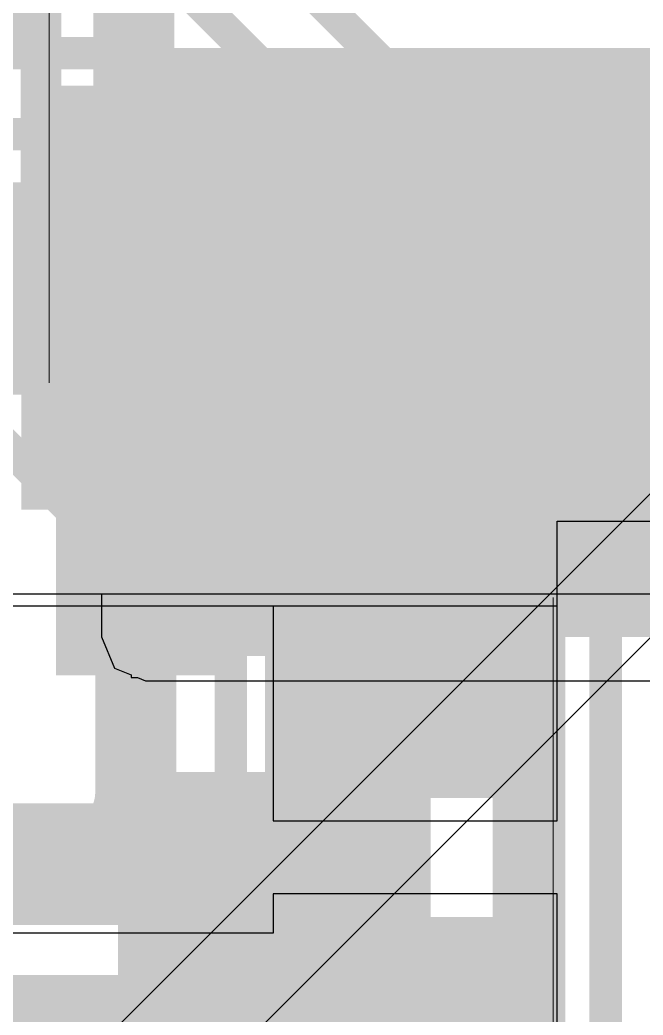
# Model space of a CAD drawing. Header units: inches. Extents: x -6 to 284, y -12 to 154.
# Drawn here: x 30.239 to 32.189, y 4.859 to 7.975 of the extents above; entities that cross this region are included whole.
import ezdxf

# ---------------------------------------------------------------- set-up
doc = ezdxf.new("R2010")
doc.units = ezdxf.units.IN
for name, color, linetype in [('Bottom Layer', 5, 'Continuous'), ('Bottom Overlay', 54, 'Continuous'), ('Bottom Paste', 16, 'Continuous'), ('Bottom Solder', 6, 'Continuous'), ('PWR-1', 156, 'Continuous'), ('Signal L1', 76, 'Continuous'), ('Top Layer', 1, 'Continuous'), ('Top Overlay', 2, 'Continuous'), ('Top Paste', 8, 'Continuous'), ('Top Solder', 216, 'Continuous')]:
    doc.layers.add(name, color=color, linetype=linetype)

# ---------------------------------------------------------------- blocks, each defined once
blk = doc.blocks.new('AP6275S__125')
at = {"layer": 'Top Layer'}
for points in [[(4.3, -5.6275), (4.3, -6.7525), (3.8, -6.7525), (3.8, -5.6275)], [(5.2, -5.6275), (5.2, -6.7525), (4.7, -6.7525), (4.7, -5.6275)], [(6.1, -5.6275), (6.1, -6.7525), (5.6, -6.7525), (5.6, -5.6275)]]:
    blk.add_hatch(color=1, dxfattribs=at).paths.add_polyline_path(points)
at = {"layer": 'Top Paste'}
for points in [[(4.3, -5.6275), (4.3, -6.7525), (3.8, -6.7525), (3.8, -5.6275)], [(5.2, -5.6275), (5.2, -6.7525), (4.7, -6.7525), (4.7, -5.6275)], [(6.1, -5.6275), (6.1, -6.7525), (5.6, -6.7525), (5.6, -5.6275)]]:
    blk.add_hatch(color=8, dxfattribs=at).paths.add_polyline_path(points)
at = {"layer": 'Top Solder'}
for points in [[(4.4016, -5.5259), (4.4016, -6.8541), (3.6984, -6.8541), (3.6984, -5.5259)], [(5.3016, -5.5259), (5.3016, -6.8541), (4.5984, -6.8541), (4.5984, -5.5259)], [(6.2016, -5.5259), (6.2016, -6.8541), (5.4984, -6.8541), (5.4984, -5.5259)]]:
    blk.add_hatch(color=216, dxfattribs=at).paths.add_polyline_path(points)
blk = doc.blocks.new('R___0402_B_175')
at = {"layer": 'Bottom Layer'}
for points in [[(-0.2413, 0.3175), (-0.2413, -0.3175), (-0.6985, -0.3175), (-0.6985, 0.3175)], [(0.6985, 0.3175), (0.6985, -0.3175), (0.2413, -0.3175), (0.2413, 0.3175)]]:
    blk.add_hatch(color=5, dxfattribs=at).paths.add_polyline_path(points)
at = {"layer": 'Bottom Paste'}
for points in [[(-0.2413, 0.3175), (-0.2413, -0.3175), (-0.6985, -0.3175), (-0.6985, 0.3175)], [(0.6985, 0.3175), (0.6985, -0.3175), (0.2413, -0.3175), (0.2413, 0.3175)]]:
    blk.add_hatch(color=16, dxfattribs=at).paths.add_polyline_path(points)
at = {"layer": 'Bottom Solder'}
for points in [[(-0.1863, 0.3725), (-0.1863, -0.3725), (-0.7535, -0.3725), (-0.7535, 0.3725)], [(0.7535, 0.3725), (0.7535, -0.3725), (0.1863, -0.3725), (0.1863, 0.3725)]]:
    blk.add_hatch(color=6, dxfattribs=at).paths.add_polyline_path(points)
at = {"layer": 'Bottom Overlay'}
for points in [[(0.7874, 0.4064, 0.127, 0.127, 0), (-0.7874, 0.4064, 0.127, 0.127, 0)], [(-0.7874, -0.4064, 0.127, 0.127, 0), (-0.7874, 0.4064, 0.127, 0.127, 0)], [(0.7874, -0.4064, 0.127, 0.127, 0), (0.7874, 0.4064, 0.127, 0.127, 0)], [(0.8128, 0.4318, 0.00323, 0.00323, 0), (-0.8128, 0.4318, 0.00323, 0.00323, 0)], [(0.7874, -0.4064, 0.127, 0.127, 0), (-0.7874, -0.4064, 0.127, 0.127, 0)]]:
    blk.add_lwpolyline(points, format="xyseb", dxfattribs=at)
for points in [[(-0.8191, 0.4064, 0.0635, 0.0635, 1), (-0.7556, 0.4064, 0.0635, 0.0635, 1)], [(-0.8191, 0.4064, 0.0635, 0.0635, 1), (-0.7556, 0.4064, 0.0635, 0.0635, 1)], [(0.7556, 0.4064, 0.0635, 0.0635, 1), (0.8191, 0.4064, 0.0635, 0.0635, 1)], [(0.7556, 0.4064, 0.0635, 0.0635, 1), (0.8191, 0.4064, 0.0635, 0.0635, 1)], [(-0.8136, 0.4318, 0.00161, 0.00161, 1), (-0.812, 0.4318, 0.00161, 0.00161, 1)], [(0.812, 0.4318, 0.00161, 0.00161, 1), (0.8136, 0.4318, 0.00161, 0.00161, 1)], [(-0.8191, -0.4064, 0.0635, 0.0635, 1), (-0.7556, -0.4064, 0.0635, 0.0635, 1)], [(-0.8191, -0.4064, 0.0635, 0.0635, 1), (-0.7556, -0.4064, 0.0635, 0.0635, 1)], [(0.7556, -0.4064, 0.0635, 0.0635, 1), (0.8191, -0.4064, 0.0635, 0.0635, 1)], [(0.7556, -0.4064, 0.0635, 0.0635, 1), (0.8191, -0.4064, 0.0635, 0.0635, 1)]]:
    blk.add_lwpolyline(points, format="xyseb", close=True, dxfattribs=at)
blk = doc.blocks.new('R___0402_197')
at = {"layer": 'Top Layer'}
for points in [[(-0.6985, -0.3175), (-0.6985, 0.3175), (-0.2413, 0.3175), (-0.2413, -0.3175)], [(0.2413, -0.3175), (0.2413, 0.3175), (0.6985, 0.3175), (0.6985, -0.3175)]]:
    blk.add_hatch(color=1, dxfattribs=at).paths.add_polyline_path(points)
at = {"layer": 'Top Paste'}
for points in [[(-0.6985, -0.3175), (-0.6985, 0.3175), (-0.2413, 0.3175), (-0.2413, -0.3175)], [(0.2413, -0.3175), (0.2413, 0.3175), (0.6985, 0.3175), (0.6985, -0.3175)]]:
    blk.add_hatch(color=8, dxfattribs=at).paths.add_polyline_path(points)
at = {"layer": 'Top Solder'}
for points in [[(-0.7535, -0.3725), (-0.7535, 0.3725), (-0.1863, 0.3725), (-0.1863, -0.3725)], [(0.1863, -0.3725), (0.1863, 0.3725), (0.7535, 0.3725), (0.7535, -0.3725)]]:
    blk.add_hatch(color=216, dxfattribs=at).paths.add_polyline_path(points)
at = {"layer": 'Top Overlay'}
for points in [[(-0.7874, 0.4064, 0.127, 0.127, 0), (0.7874, 0.4064, 0.127, 0.127, 0)], [(-0.7874, 0.4064, 0.127, 0.127, 0), (-0.7874, -0.4064, 0.127, 0.127, 0)], [(0.7874, 0.4064, 0.127, 0.127, 0), (0.7874, -0.4064, 0.127, 0.127, 0)], [(-0.7874, -0.4064, 0.127, 0.127, 0), (0.7874, -0.4064, 0.127, 0.127, 0)], [(-0.8128, -0.4318, 0.00323, 0.00323, 0), (0.8128, -0.4318, 0.00323, 0.00323, 0)]]:
    blk.add_lwpolyline(points, format="xyseb", dxfattribs=at)
for points in [[(-0.8191, 0.4064, 0.0635, 0.0635, 1), (-0.7556, 0.4064, 0.0635, 0.0635, 1)], [(-0.8191, 0.4064, 0.0635, 0.0635, 1), (-0.7556, 0.4064, 0.0635, 0.0635, 1)], [(0.7556, 0.4064, 0.0635, 0.0635, 1), (0.8191, 0.4064, 0.0635, 0.0635, 1)], [(0.7556, 0.4064, 0.0635, 0.0635, 1), (0.8191, 0.4064, 0.0635, 0.0635, 1)], [(-0.8191, -0.4064, 0.0635, 0.0635, 1), (-0.7556, -0.4064, 0.0635, 0.0635, 1)], [(-0.8191, -0.4064, 0.0635, 0.0635, 1), (-0.7556, -0.4064, 0.0635, 0.0635, 1)], [(0.7556, -0.4064, 0.0635, 0.0635, 1), (0.8191, -0.4064, 0.0635, 0.0635, 1)], [(0.7556, -0.4064, 0.0635, 0.0635, 1), (0.8191, -0.4064, 0.0635, 0.0635, 1)], [(-0.8136, -0.4318, 0.00161, 0.00161, 1), (-0.812, -0.4318, 0.00161, 0.00161, 1)], [(0.812, -0.4318, 0.00161, 0.00161, 1), (0.8136, -0.4318, 0.00161, 0.00161, 1)]]:
    blk.add_lwpolyline(points, format="xyseb", close=True, dxfattribs=at)
blk = doc.blocks.new('I________1008_B_248')
at = {"layer": 'Bottom Layer'}
for points in [[(-1.25, 1), (-0.4, 1), (-0.4, -1), (-1.25, -1)], [(0.4, 1), (1.25, 1), (1.25, -1), (0.4, -1)]]:
    blk.add_hatch(color=5, dxfattribs=at).paths.add_polyline_path(points)
at = {"layer": 'Bottom Paste'}
for points in [[(-1.25, 1), (-0.4, 1), (-0.4, -1), (-1.25, -1)], [(0.4, 1), (1.25, 1), (1.25, -1), (0.4, -1)]]:
    blk.add_hatch(color=16, dxfattribs=at).paths.add_polyline_path(points)
at = {"layer": 'Bottom Solder'}
for points in [[(-1.3516, 1.1016), (-0.2984, 1.1016), (-0.2984, -1.1016), (-1.3516, -1.1016)], [(0.2984, 1.1016), (1.3516, 1.1016), (1.3516, -1.1016), (0.2984, -1.1016)]]:
    blk.add_hatch(color=6, dxfattribs=at).paths.add_polyline_path(points)
at = {"layer": 'Bottom Overlay'}
for points in [[(-0.2286, 1.0668, 0.127, 0.127, 0), (0.2286, 1.0668, 0.127, 0.127, 0)], [(-0.2286, -1.0668, 0.127, 0.127, 0), (0.2286, -1.0668, 0.127, 0.127, 0)]]:
    blk.add_lwpolyline(points, format="xyseb", dxfattribs=at)
for points in [[(-0.2604, 1.0668, 0.0635, 0.0635, 1), (-0.1968, 1.0668, 0.0635, 0.0635, 1)], [(0.1968, 1.0668, 0.0635, 0.0635, 1), (0.2604, 1.0668, 0.0635, 0.0635, 1)], [(-0.2604, -1.0668, 0.0635, 0.0635, 1), (-0.1968, -1.0668, 0.0635, 0.0635, 1)], [(0.1968, -1.0668, 0.0635, 0.0635, 1), (0.2604, -1.0668, 0.0635, 0.0635, 1)]]:
    blk.add_lwpolyline(points, format="xyseb", close=True, dxfattribs=at)
blk = doc.blocks.new('C___0402_B_490')
at = {"layer": 'Bottom Layer'}
for points in [[(-0.2413, 0.3175), (-0.2413, -0.3175), (-0.6985, -0.3175), (-0.6985, 0.3175)], [(0.6985, 0.3175), (0.6985, -0.3175), (0.2413, -0.3175), (0.2413, 0.3175)]]:
    blk.add_hatch(color=5, dxfattribs=at).paths.add_polyline_path(points)
at = {"layer": 'Bottom Paste'}
for points in [[(-0.2413, 0.3175), (-0.2413, -0.3175), (-0.6985, -0.3175), (-0.6985, 0.3175)], [(0.6985, 0.3175), (0.6985, -0.3175), (0.2413, -0.3175), (0.2413, 0.3175)]]:
    blk.add_hatch(color=16, dxfattribs=at).paths.add_polyline_path(points)
at = {"layer": 'Bottom Solder'}
for points in [[(-0.1813, 0.3775), (-0.1813, -0.3775), (-0.7585, -0.3775), (-0.7585, 0.3775)], [(0.7585, 0.3775), (0.7585, -0.3775), (0.1813, -0.3775), (0.1813, 0.3775)]]:
    blk.add_hatch(color=6, dxfattribs=at).paths.add_polyline_path(points)
at = {"layer": 'Bottom Overlay'}
for points in [[(-0.7874, 0.4064, 0.127, 0.127, 0), (-0.2794, 0.4064, 0.127, 0.127, 0)], [(-0.7874, 0.4064, 0.127, 0.127, 0), (-0.7874, -0.4064, 0.127, 0.127, 0)], [(0.2794, 0.4064, 0.127, 0.127, 0), (0.7874, 0.4064, 0.127, 0.127, 0)], [(0.7874, 0.4064, 0.127, 0.127, 0), (0.7874, -0.4064, 0.127, 0.127, 0)], [(-0.7874, -0.4064, 0.127, 0.127, 0), (-0.2794, -0.4064, 0.127, 0.127, 0)], [(0.7874, -0.4064, 0.127, 0.127, 0), (0.2794, -0.4064, 0.127, 0.127, 0)]]:
    blk.add_lwpolyline(points, format="xyseb", dxfattribs=at)
for points in [[(-0.8191, 0.4064, 0.0635, 0.0635, 1), (-0.7556, 0.4064, 0.0635, 0.0635, 1)], [(-0.8191, 0.4064, 0.0635, 0.0635, 1), (-0.7556, 0.4064, 0.0635, 0.0635, 1)], [(-0.3111, 0.4064, 0.0635, 0.0635, 1), (-0.2477, 0.4064, 0.0635, 0.0635, 1)], [(0.2477, 0.4064, 0.0635, 0.0635, 1), (0.3112, 0.4064, 0.0635, 0.0635, 1)], [(0.7556, 0.4064, 0.0635, 0.0635, 1), (0.8191, 0.4064, 0.0635, 0.0635, 1)], [(0.7556, 0.4064, 0.0635, 0.0635, 1), (0.8191, 0.4064, 0.0635, 0.0635, 1)], [(-0.8191, -0.4064, 0.0635, 0.0635, 1), (-0.7556, -0.4064, 0.0635, 0.0635, 1)], [(-0.8191, -0.4064, 0.0635, 0.0635, 1), (-0.7556, -0.4064, 0.0635, 0.0635, 1)], [(-0.3111, -0.4064, 0.0635, 0.0635, 1), (-0.2477, -0.4064, 0.0635, 0.0635, 1)], [(0.2477, -0.4064, 0.0635, 0.0635, 1), (0.3112, -0.4064, 0.0635, 0.0635, 1)], [(0.7556, -0.4064, 0.0635, 0.0635, 1), (0.8191, -0.4064, 0.0635, 0.0635, 1)], [(0.7556, -0.4064, 0.0635, 0.0635, 1), (0.8191, -0.4064, 0.0635, 0.0635, 1)]]:
    blk.add_lwpolyline(points, format="xyseb", close=True, dxfattribs=at)

msp = doc.modelspace()

# ---------------------------------------------------------------- hatches: boundary and pattern name
at = {"layer": 'Bottom Layer'}
for points in [[(30.6321, 6.9349), (32.7921, 6.9349), (32.7921, 7.7849), (30.6321, 7.7849)], [(30.6321, 6.0425), (33.4319, 6.0425), (33.4319, 7.7849), (30.6321, 7.7849)], [(30.7141, 6.0425), (31.3491, 6.0425), (31.3491, 7.4309), (30.7141, 7.4309)]]:
    msp.add_hatch(color=5, dxfattribs=at).paths.add_polyline_path(points)
at = {"layer": 'Top Layer'}
for points in [[(30.3517, 7.6676), (30.3517, 5.9224), (30.8517, 5.9224), (30.8517, 7.6676)], [(32.1454, 6.5426), (33.412, 6.5426), (33.412, 7.6676), (32.1454, 7.6676)], [(31.3156, 5.8224), (31.6619, 5.8224), (31.6619, 7.1051), (31.3156, 7.1051)]]:
    msp.add_hatch(color=1, dxfattribs=at).paths.add_polyline_path(points)

# ---------------------------------------------------------------- linework, layer by layer
at = {"layer": 'Bottom Layer'}
for p, q in [((24.9546, 6.1772), (32.7591, 6.1772)), ((29.9059, 6.1772), (30.4946, 6.1772)), ((30.4946, 6.1772), (30.4946, 6.0425)), ((30.4946, 6.0425), (30.5349, 5.9453)), ((30.5349, 5.9453), (30.5871, 5.9237)), ((30.5871, 5.9237), (30.5871, 5.9155)), ((30.5871, 5.9155), (30.6068, 5.9155)), ((30.6068, 5.9155), (30.6321, 5.9051)), ((30.6321, 5.9051), (33.4319, 5.9051))]:
    msp.add_line(p, q, dxfattribs=at)
for points in [[(31.6321, 7.3599, 0.1778, 0.1778, 0), (32.0593, 7.3599, 0.1778, 0.1778, 0)], [(32.0593, 7.3599, 0.1778, 0.1778, 0), (32.3954, 7.0238, 0.1778, 0.1778, 0)], [(29.9364, 5.3313, 0.381, 0.381, 0), (31.0316, 5.3313, 0.381, 0.381, 0)]]:
    msp.add_lwpolyline(points, format="xyseb", dxfattribs=at)
for points in [[(31.5876, 7.3599, 0.0889, 0.0889, 1), (31.6765, 7.3599, 0.0889, 0.0889, 1)], [(32.0149, 7.3599, 0.0889, 0.0889, 1), (32.1038, 7.3599, 0.0889, 0.0889, 1)], [(32.0149, 7.3599, 0.0889, 0.0889, 1), (32.1038, 7.3599, 0.0889, 0.0889, 1)], [(30.9363, 5.3313, 0.1905, 0.1905, 1), (31.1268, 5.3313, 0.1905, 0.1905, 1)]]:
    msp.add_lwpolyline(points, format="xyseb", close=True, dxfattribs=at)
at = {"layer": 'PWR-1'}
for p, q in [((32.5779, 6.8573), (30.085, 4.3644)), ((30.2011, 4.0291), (32.7831, 6.6111))]:
    msp.add_line(p, q, dxfattribs=at)
at = {"layer": 'Signal L1'}
for points in [[(30.8992, 8.313, 0.1016, 0.1016, 0), (32.3745, 6.8376, 0.1016, 0.1016, 0)], [(30.7031, 8.1245, 0.1016, 0.1016, 0), (32.0721, 6.7555, 0.1016, 0.1016, 0)], [(27.6386, 7.8708, 0.1016, 0.1016, 0), (30.5722, 7.8708, 0.1016, 0.1016, 0)], [(30.5722, 7.8708, 0.1016, 0.1016, 0), (31.7697, 6.6733, 0.1016, 0.1016, 0)], [(27.168, 7.617, 0.1016, 0.1016, 0), (30.4454, 7.617, 0.1016, 0.1016, 0)], [(30.4454, 7.617, 0.1016, 0.1016, 0), (31.4738, 6.5886, 0.1016, 0.1016, 0)], [(27.0159, 7.3717, 0.1016, 0.1016, 0), (30.2775, 7.3717, 0.1016, 0.1016, 0)], [(30.2775, 7.3717, 0.1016, 0.1016, 0), (31.2016, 6.4476, 0.1016, 0.1016, 0)], [(30.1396, 7.099, 0.1016, 0.1016, 0), (30.8992, 6.3394, 0.1016, 0.1016, 0)], [(30.0129, 6.8259, 0.1016, 0.1016, 0), (30.5968, 6.2421, 0.1016, 0.1016, 0)], [(32.0721, -1.0236, 0.1016, 0.1016, 0), (32.0721, 6.7555, 0.1016, 0.1016, 0)], [(31.7697, -1.1489, 0.1016, 0.1016, 0), (31.7697, 6.6733, 0.1016, 0.1016, 0)], [(31.4738, -1.2673, 0.1016, 0.1016, 0), (31.4738, 6.5886, 0.1016, 0.1016, 0)], [(31.2016, -1.436, 0.1016, 0.1016, 0), (31.2016, 6.4476, 0.1016, 0.1016, 0)], [(30.8992, -1.5613, 0.1016, 0.1016, 0), (30.8992, 6.3394, 0.1016, 0.1016, 0)], [(30.5968, -1.6866, 0.1016, 0.1016, 0), (30.5968, 6.2421, 0.1016, 0.1016, 0)]]:
    msp.add_lwpolyline(points, format="xyseb", dxfattribs=at)
for points in [[(30.5468, 7.8708, 0.0508, 0.0508, 1), (30.5976, 7.8708, 0.0508, 0.0508, 1)], [(30.5468, 7.8708, 0.0508, 0.0508, 1), (30.5976, 7.8708, 0.0508, 0.0508, 1)], [(30.42, 7.617, 0.0508, 0.0508, 1), (30.4708, 7.617, 0.0508, 0.0508, 1)], [(30.42, 7.617, 0.0508, 0.0508, 1), (30.4708, 7.617, 0.0508, 0.0508, 1)], [(30.2521, 7.3717, 0.0508, 0.0508, 1), (30.3029, 7.3717, 0.0508, 0.0508, 1)], [(30.2521, 7.3717, 0.0508, 0.0508, 1), (30.3029, 7.3717, 0.0508, 0.0508, 1)], [(32.0467, 6.7555, 0.0508, 0.0508, 1), (32.0975, 6.7555, 0.0508, 0.0508, 1)], [(32.0467, 6.7555, 0.0508, 0.0508, 1), (32.0975, 6.7555, 0.0508, 0.0508, 1)], [(31.7443, 6.6733, 0.0508, 0.0508, 1), (31.7951, 6.6733, 0.0508, 0.0508, 1)], [(31.7443, 6.6733, 0.0508, 0.0508, 1), (31.7951, 6.6733, 0.0508, 0.0508, 1)], [(31.4484, 6.5886, 0.0508, 0.0508, 1), (31.4992, 6.5886, 0.0508, 0.0508, 1)], [(31.4484, 6.5886, 0.0508, 0.0508, 1), (31.4992, 6.5886, 0.0508, 0.0508, 1)], [(31.1762, 6.4476, 0.0508, 0.0508, 1), (31.227, 6.4476, 0.0508, 0.0508, 1)], [(31.1762, 6.4476, 0.0508, 0.0508, 1), (31.227, 6.4476, 0.0508, 0.0508, 1)], [(30.8738, 6.3394, 0.0508, 0.0508, 1), (30.9246, 6.3394, 0.0508, 0.0508, 1)], [(30.8738, 6.3394, 0.0508, 0.0508, 1), (30.9246, 6.3394, 0.0508, 0.0508, 1)], [(30.5714, 6.2421, 0.0508, 0.0508, 1), (30.6222, 6.2421, 0.0508, 0.0508, 1)], [(30.5714, 6.2421, 0.0508, 0.0508, 1), (30.6222, 6.2421, 0.0508, 0.0508, 1)]]:
    msp.add_lwpolyline(points, format="xyseb", close=True, dxfattribs=at)
at = {"layer": 'Top Layer'}
for p, q in [((31.9205, 6.1399), (31.9205, 6.4051)), ((31.9205, 6.4051), (32.8512, 6.4051)), ((31.9205, 5.4668), (31.9205, 6.4051)), ((31.9205, 6.4051), (33.412, 6.4051)), ((20.1416, 6.1399), (31.9205, 6.1399)), ((29.9074, 6.1399), (31.0315, 6.1399)), ((31.0315, 6.1399), (31.0315, 5.4668)), ((31.0315, 5.4668), (31.9205, 5.4668)), ((31.9205, 5.2382), (31.0315, 5.2382)), ((31.0315, 5.2382), (31.0315, 5.1156)), ((31.9205, 4.527), (31.9205, 5.2382)), ((31.0315, 5.1156), (29.7397, 5.1156))]:
    msp.add_line(p, q, dxfattribs=at)
for points in [[(30.5954, 7.1051, 0.254, 0.254, 0), (30.5954, 9.3922, 0.254, 0.254, 0)], [(30.6017, 5.5567, 0.254, 0.254, 0), (30.6017, 7.0988, 0.254, 0.254, 0)], [(30.6017, 5.5567, 0.254, 0.254, -0.414214), (30.3723, 5.3273, 0.254, 0.254, 0)], [(29.9323, 5.3273, 0.254, 0.254, 0), (30.3723, 5.3273, 0.254, 0.254, 0)], [(29.6431, 4.8826, 0.2032, 0.2032, 0), (31.476, 4.8826, 0.2032, 0.2032, 0)]]:
    msp.add_lwpolyline(points, format="xyseb", dxfattribs=at)
for points in [[(30.5319, 7.1051, 0.127, 0.127, 1), (30.6589, 7.1051, 0.127, 0.127, 1)], [(30.5382, 7.0988, 0.127, 0.127, 1), (30.6652, 7.0988, 0.127, 0.127, 1)], [(30.5382, 5.5567, 0.127, 0.127, 1), (30.6652, 5.5567, 0.127, 0.127, 1)], [(30.5382, 5.5567, 0.127, 0.127, 1), (30.6652, 5.5567, 0.127, 0.127, 1)], [(30.3088, 5.3273, 0.127, 0.127, 1), (30.4358, 5.3273, 0.127, 0.127, 1)], [(30.3088, 5.3273, 0.127, 0.127, 1), (30.4358, 5.3273, 0.127, 0.127, 1)], [(31.4252, 4.8826, 0.1016, 0.1016, 1), (31.5268, 4.8826, 0.1016, 0.1016, 1)]]:
    msp.add_lwpolyline(points, format="xyseb", close=True, dxfattribs=at)

# ---------------------------------------------------------------- block references
msp.add_blockref('AP6275S__125', (26.5454, 13.2951))
for name, p, rotation in [('I________1008_B_248', (31.6321, 8.1849), 90), ('R___0402_B_175', (29.8986, 7.6521), 270), ('C___0402_B_490', (31.0316, 5.8012), 90), ('R___0402_197', (31.476, 5.3525), 90)]:
    msp.add_blockref(name, p, dxfattribs=dict(rotation=rotation))

doc.saveas('drawing.dxf')
